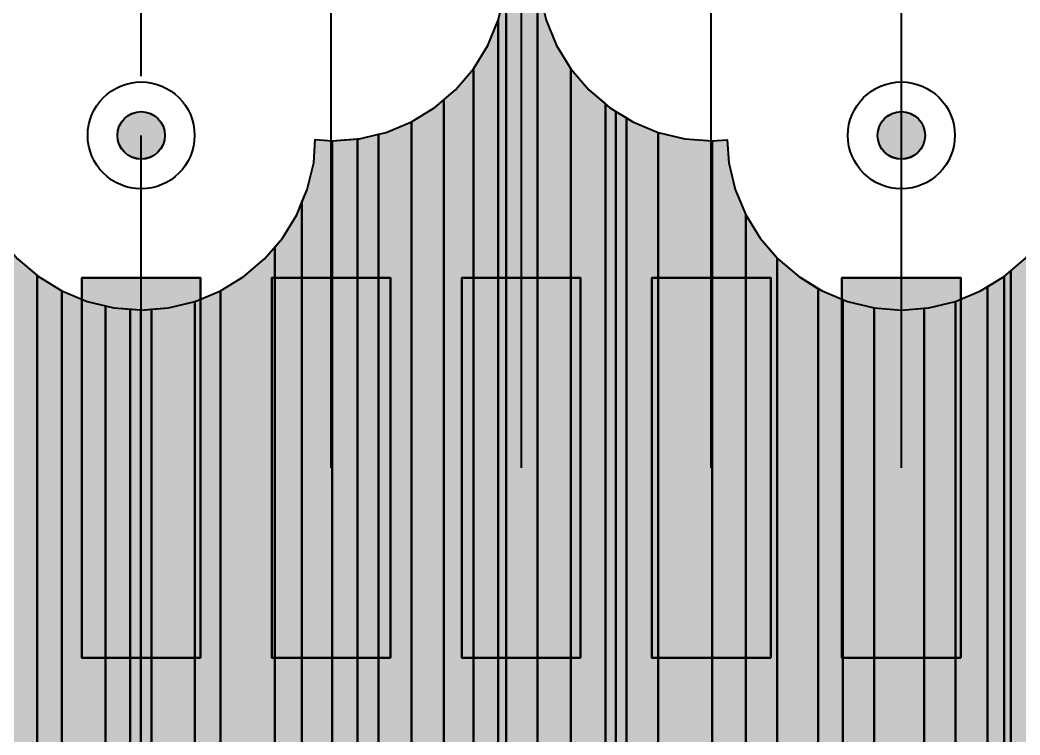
# Model space of a CAD drawing. Header units: millimetres. Extents: x 3.8 to 71.6, y 3.7 to 38.5.
# Drawn here: x 37.19 to 41.399, y 26.345 to 29.356 of the extents above; entities that cross this region are included whole.
import ezdxf

# ---------------------------------------------------------------- set-up
doc = ezdxf.new("R2010")
doc.units = ezdxf.units.MM
for name, color, linetype in [('bottom_copper', 7, 'Continuous'), ('bottom_silk', 7, 'Continuous'), ('drill_plated', 7, 'Continuous'), ('top_copper', 7, 'Continuous')]:
    doc.layers.add(name, color=color, linetype=linetype)

# ---------------------------------------------------------------- blocks, each defined once
blk = doc.blocks.new('Block28972')
at = {"layer": 'top_copper', "lineweight": 40}
blk.add_hatch(color=7, dxfattribs=at).paths.add_polyline_path([(0, 17.3825), (-0.0206, 17.4162), (-0.1181, 17.5304), (-0.1344, 17.5442), (-0.1344, 24.173), (-0.0749, 24.2238), (0, 24.3115), (0, 17.3825)], flags=0)
at = {"layer": 'top_copper', "color": 7, "lineweight": 40}
blk.add_lwpolyline([(0, 17.3825), (-0.0206, 17.4162), (-0.1181, 17.5304), (-0.1344, 17.5442), (-0.1344, 24.173), (-0.0749, 24.2238), (0, 24.3115), (0, 17.3825)], close=True, dxfattribs=at)
blk = doc.blocks.new('Block30658')
at = {"layer": 'top_copper', "lineweight": 40}
for points in [[(-0.1043, 11.4909), (-0.1474, 11.4943), (-0.1489, 11.4942), (-0.1489, 20.5282), (-0.1043, 20.5009), (-0.1043, 11.4909)], [(0.0294, 13.0198), (0, 12.9718), (-0.0575, 12.8331), (-0.0926, 12.6871), (-0.1043, 12.5374), (-0.1043, 20.5009), (-0.0772, 20.4843), (0.0294, 20.4401), (0.0294, 13.0198)], [(0.2566, 13.283), (0.1759, 13.2141), (0.0784, 13.0999), (0.0294, 13.0198), (0.0294, 20.4401), (0.1416, 20.4132), (0.2566, 20.4041), (0.2566, 13.283)], [(0.3975, 13.3773), (0.2901, 13.3116), (0.2566, 13.283), (0.2566, 20.4041), (0.3188, 20.409), (0.3264, 20.3124), (0.3533, 20.2002), (0.3975, 20.0936), (0.3975, 13.3773)], [(0.5293, 13.4361), (0.4182, 13.39), (0.3975, 13.3773), (0.3975, 20.0936), (0.4578, 19.9952), (0.5293, 19.9115), (0.5293, 13.4361)], [(0.7029, 13.4826), (0.5569, 13.4475), (0.5293, 13.4361), (0.5293, 19.9115), (0.5327, 19.9075), (0.6204, 19.8326), (0.7029, 19.782), (0.7029, 13.4826)], [(1.4848, 13.252), (1.4151, 13.3116), (1.4151, 19.7899), (1.4848, 19.8326), (1.4848, 13.252)], [(1.513, 13.2279), (1.4848, 13.252), (1.4848, 19.8326), (1.513, 19.8567), (1.513, 13.2279)], [(1.4151, 13.3116), (1.287, 13.39), (1.2798, 13.393), (1.2798, 19.7281), (1.3864, 19.7723), (1.4151, 19.7899), (1.4151, 13.3116)], [(0.8066, 13.4907), (0.7029, 13.4826), (0.7029, 19.782), (0.7188, 19.7723), (0.8066, 19.7359), (0.8066, 13.4907)], [(0.9376, 13.4877), (0.8526, 13.4943), (0.8066, 13.4907), (0.8066, 19.7359), (0.8254, 19.7281), (0.9376, 19.7012), (0.9376, 13.4877)], [(1.1483, 13.4475), (1.0023, 13.4826), (0.9376, 13.4877), (0.9376, 19.7012), (1.0526, 19.6921), (1.1483, 19.6997), (1.1483, 13.4475)], [(1.2798, 13.393), (1.1483, 13.4475), (1.1483, 19.6997), (1.1676, 19.7012), (1.2798, 19.7281), (1.2798, 13.393)]]:
    blk.add_hatch(color=7, dxfattribs=at).paths.add_polyline_path(points, flags=0)
at = {"layer": 'top_copper', "color": 7, "lineweight": 40}
for points in [[(-0.1043, 11.4909), (-0.1474, 11.4943), (-0.1489, 11.4942), (-0.1489, 20.5282), (-0.1043, 20.5009), (-0.1043, 11.4909)], [(0.0294, 13.0198), (0, 12.9718), (-0.0575, 12.8331), (-0.0926, 12.6871), (-0.1043, 12.5374), (-0.1043, 20.5009), (-0.0772, 20.4843), (0.0294, 20.4401), (0.0294, 13.0198)], [(0.2566, 13.283), (0.1759, 13.2141), (0.0784, 13.0999), (0.0294, 13.0198), (0.0294, 20.4401), (0.1416, 20.4132), (0.2566, 20.4041), (0.2566, 13.283)], [(0.3975, 13.3773), (0.2901, 13.3116), (0.2566, 13.283), (0.2566, 20.4041), (0.3188, 20.409), (0.3264, 20.3124), (0.3533, 20.2002), (0.3975, 20.0936), (0.3975, 13.3773)], [(0.5293, 13.4361), (0.4182, 13.39), (0.3975, 13.3773), (0.3975, 20.0936), (0.4578, 19.9952), (0.5293, 19.9115), (0.5293, 13.4361)], [(0.7029, 13.4826), (0.5569, 13.4475), (0.5293, 13.4361), (0.5293, 19.9115), (0.5327, 19.9075), (0.6204, 19.8326), (0.7029, 19.782), (0.7029, 13.4826)], [(1.4848, 13.252), (1.4151, 13.3116), (1.4151, 19.7899), (1.4848, 19.8326), (1.4848, 13.252)], [(1.513, 13.2279), (1.4848, 13.252), (1.4848, 19.8326), (1.513, 19.8567), (1.513, 13.2279)], [(1.4151, 13.3116), (1.287, 13.39), (1.2798, 13.393), (1.2798, 19.7281), (1.3864, 19.7723), (1.4151, 19.7899), (1.4151, 13.3116)], [(0.8066, 13.4907), (0.7029, 13.4826), (0.7029, 19.782), (0.7188, 19.7723), (0.8066, 19.7359), (0.8066, 13.4907)], [(0.9376, 13.4877), (0.8526, 13.4943), (0.8066, 13.4907), (0.8066, 19.7359), (0.8254, 19.7281), (0.9376, 19.7012), (0.9376, 13.4877)], [(1.1483, 13.4475), (1.0023, 13.4826), (0.9376, 13.4877), (0.9376, 19.7012), (1.0526, 19.6921), (1.1483, 19.6997), (1.1483, 13.4475)], [(1.2798, 13.393), (1.1483, 13.4475), (1.1483, 19.6997), (1.1676, 19.7012), (1.2798, 19.7281), (1.2798, 13.393)]]:
    blk.add_lwpolyline(points, close=True, dxfattribs=at)
blk = doc.blocks.new('Block32102')
at = {"layer": 'top_copper', "lineweight": 40}
for points in [[(0.6256, 13.3142), (0.5194, 13.4049), (0.4939, 13.4205), (0.4939, 25.1395), (0.6256, 25.0078), (0.6256, 13.3142)], [(0.4939, 13.4205), (0.4602, 13.4411), (0.4602, 21.0055), (0.4871, 21.1177), (0.4939, 21.2327), (0.4939, 13.4205)], [(0.7661, 13.136), (0.7311, 13.1932), (0.6336, 13.3074), (0.6256, 13.3142), (0.6256, 21.2327), (0.6347, 21.1177), (0.6616, 21.0055), (0.7058, 20.8989), (0.7661, 20.8005), (0.7661, 13.136)], [(0.4602, 13.4411), (0.3913, 13.4833), (0.3557, 13.4981), (0.3557, 20.8005), (0.416, 20.8989), (0.4602, 21.0055), (0.4602, 13.4411)], [(0.3557, 13.4981), (0.2526, 13.5408), (0.2317, 13.5458), (0.2317, 20.6709), (0.2808, 20.7128), (0.3557, 20.8005), (0.3557, 13.4981)], [(0.9109, 12.6307), (0.9021, 12.7804), (0.867, 12.9264), (0.8095, 13.0651), (0.7661, 13.136), (0.7661, 20.8005), (0.841, 20.7128), (0.9109, 20.6531), (0.9109, 12.6307)], [(0.2317, 13.5458), (0.1066, 13.5759), (0.0947, 13.5768), (0.0947, 20.5776), (0.1931, 20.6379), (0.2317, 20.6709), (0.2317, 13.5458)], [(0.9554, 11.5875), (0.9109, 11.584), (0.9109, 20.6531), (0.9287, 20.6379), (0.9554, 20.6215), (0.9554, 11.5875)], [(0.0947, 13.5768), (-0.0431, 13.5876), (-0.0446, 13.5875), (-0.0446, 20.5256), (-0.0119, 20.5334), (0.0947, 20.5776), (0.0947, 13.5768)]]:
    blk.add_hatch(color=7, dxfattribs=at).paths.add_polyline_path(points, flags=0)
at = {"layer": 'top_copper', "color": 7, "lineweight": 40}
for points in [[(0.6256, 13.3142), (0.5194, 13.4049), (0.4939, 13.4205), (0.4939, 25.1395), (0.6256, 25.0078), (0.6256, 13.3142)], [(0.4939, 13.4205), (0.4602, 13.4411), (0.4602, 21.0055), (0.4871, 21.1177), (0.4939, 21.2327), (0.4939, 13.4205)], [(0.7661, 13.136), (0.7311, 13.1932), (0.6336, 13.3074), (0.6256, 13.3142), (0.6256, 21.2327), (0.6347, 21.1177), (0.6616, 21.0055), (0.7058, 20.8989), (0.7661, 20.8005), (0.7661, 13.136)], [(0.4602, 13.4411), (0.3913, 13.4833), (0.3557, 13.4981), (0.3557, 20.8005), (0.416, 20.8989), (0.4602, 21.0055), (0.4602, 13.4411)], [(0.3557, 13.4981), (0.2526, 13.5408), (0.2317, 13.5458), (0.2317, 20.6709), (0.2808, 20.7128), (0.3557, 20.8005), (0.3557, 13.4981)], [(0.9109, 12.6307), (0.9021, 12.7804), (0.867, 12.9264), (0.8095, 13.0651), (0.7661, 13.136), (0.7661, 20.8005), (0.841, 20.7128), (0.9109, 20.6531), (0.9109, 12.6307)], [(0.2317, 13.5458), (0.1066, 13.5759), (0.0947, 13.5768), (0.0947, 20.5776), (0.1931, 20.6379), (0.2317, 20.6709), (0.2317, 13.5458)], [(0.9554, 11.5875), (0.9109, 11.584), (0.9109, 20.6531), (0.9287, 20.6379), (0.9554, 20.6215), (0.9554, 11.5875)], [(0.0947, 13.5768), (-0.0431, 13.5876), (-0.0446, 13.5875), (-0.0446, 20.5256), (-0.0119, 20.5334), (0.0947, 20.5776), (0.0947, 13.5768)]]:
    blk.add_lwpolyline(points, close=True, dxfattribs=at)
blk = doc.blocks.new('Block33282')
at = {"layer": 'top_copper', "lineweight": 40}
for points in [[(0.689, 17.7878), (0.5893, 17.7638), (0.5617, 17.7524), (0.5617, 24.462), (0.5843, 24.5165), (0.6112, 24.6287), (0.617, 24.7261), (0.689, 24.7204), (0.689, 17.7878)], [(0.7951, 17.8036), (0.7353, 17.7989), (0.689, 17.7878), (0.689, 24.7204), (0.7951, 24.7288), (0.7951, 17.8036)], [(0.8835, 17.8105), (0.7951, 17.8036), (0.7951, 24.7288), (0.804, 24.7295), (0.8835, 24.7486), (0.8835, 17.8105)], [(0.5617, 17.7524), (0.4506, 17.7063), (0.4475, 17.7044), (0.4475, 24.2737), (0.4798, 24.3115), (0.5401, 24.4099), (0.5617, 24.462), (0.5617, 17.7524)], [(0.4475, 17.7044), (0.3225, 17.6279), (0.2188, 17.5394), (0.2188, 24.0886), (0.3172, 24.1489), (0.4049, 24.2238), (0.4475, 24.2737), (0.4475, 17.7044)], [(0.2188, 17.5394), (0.2083, 17.5304), (0.1108, 17.4162), (0.1108, 24.0441), (0.1122, 24.0444), (0.2188, 24.0886), (0.2188, 17.5394)], [(0.1108, 17.4162), (0.0324, 17.2881), (-0.0251, 17.1494), (-0.0602, 17.0034), (-0.0719, 16.8537), (-0.0719, 24.0118), (0, 24.0175), (0.1108, 24.0441), (0.1108, 17.4162)], [(-0.0719, 15.8072), (-0.115, 15.8106), (-0.1165, 15.8105), (-0.1165, 24.0086), (-0.115, 24.0084), (-0.0719, 24.0118), (-0.0719, 15.8072)]]:
    blk.add_hatch(color=7, dxfattribs=at).paths.add_polyline_path(points, flags=0)
at = {"layer": 'top_copper', "color": 7, "lineweight": 40}
for points in [[(0.689, 17.7878), (0.5893, 17.7638), (0.5617, 17.7524), (0.5617, 24.462), (0.5843, 24.5165), (0.6112, 24.6287), (0.617, 24.7261), (0.689, 24.7204), (0.689, 17.7878)], [(0.7951, 17.8036), (0.7353, 17.7989), (0.689, 17.7878), (0.689, 24.7204), (0.7951, 24.7288), (0.7951, 17.8036)], [(0.8835, 17.8105), (0.7951, 17.8036), (0.7951, 24.7288), (0.804, 24.7295), (0.8835, 24.7486), (0.8835, 17.8105)], [(0.5617, 17.7524), (0.4506, 17.7063), (0.4475, 17.7044), (0.4475, 24.2737), (0.4798, 24.3115), (0.5401, 24.4099), (0.5617, 24.462), (0.5617, 17.7524)], [(0.4475, 17.7044), (0.3225, 17.6279), (0.2188, 17.5394), (0.2188, 24.0886), (0.3172, 24.1489), (0.4049, 24.2238), (0.4475, 24.2737), (0.4475, 17.7044)], [(0.2188, 17.5394), (0.2083, 17.5304), (0.1108, 17.4162), (0.1108, 24.0441), (0.1122, 24.0444), (0.2188, 24.0886), (0.2188, 17.5394)], [(0.1108, 17.4162), (0.0324, 17.2881), (-0.0251, 17.1494), (-0.0602, 17.0034), (-0.0719, 16.8537), (-0.0719, 24.0118), (0, 24.0175), (0.1108, 24.0441), (0.1108, 17.4162)], [(-0.0719, 15.8072), (-0.115, 15.8106), (-0.1165, 15.8105), (-0.1165, 24.0086), (-0.115, 24.0084), (-0.0719, 24.0118), (-0.0719, 15.8072)]]:
    blk.add_lwpolyline(points, close=True, dxfattribs=at)
blk = doc.blocks.new('Block34524')
at = {"layer": 'top_copper', "lineweight": 40}
for points in [[(0.5194, 17.6279), (0.3913, 17.7063), (0.3621, 17.7184), (0.3621, 24.3115), (0.437, 24.2238), (0.5194, 24.1534), (0.5194, 17.6279)], [(0.6231, 17.5394), (0.5194, 17.6279), (0.5194, 24.1534), (0.5247, 24.1489), (0.6231, 24.0886), (0.6231, 17.5394)], [(0.8072, 17.2919), (0.7311, 17.4162), (0.6336, 17.5304), (0.6231, 17.5394), (0.6231, 24.0886), (0.7297, 24.0444), (0.8072, 24.0258), (0.8072, 17.2919)], [(0.9109, 16.8537), (0.9021, 17.0034), (0.867, 17.1494), (0.8095, 17.2881), (0.8072, 17.2919), (0.8072, 24.0258), (0.8419, 24.0175), (0.9109, 24.0121), (0.9109, 16.8537)], [(0.9554, 15.8105), (0.9109, 15.807), (0.9109, 24.0121), (0.9554, 24.0086), (0.9554, 15.8105)]]:
    blk.add_hatch(color=7, dxfattribs=at).paths.add_polyline_path(points, flags=0)
at = {"layer": 'top_copper', "color": 7, "lineweight": 40}
for points in [[(0.5194, 17.6279), (0.3913, 17.7063), (0.3621, 17.7184), (0.3621, 24.3115), (0.437, 24.2238), (0.5194, 24.1534), (0.5194, 17.6279)], [(0.6231, 17.5394), (0.5194, 17.6279), (0.5194, 24.1534), (0.5247, 24.1489), (0.6231, 24.0886), (0.6231, 17.5394)], [(0.8072, 17.2919), (0.7311, 17.4162), (0.6336, 17.5304), (0.6231, 17.5394), (0.6231, 24.0886), (0.7297, 24.0444), (0.8072, 24.0258), (0.8072, 17.2919)], [(0.9109, 16.8537), (0.9021, 17.0034), (0.867, 17.1494), (0.8095, 17.2881), (0.8072, 17.2919), (0.8072, 24.0258), (0.8419, 24.0175), (0.9109, 24.0121), (0.9109, 16.8537)], [(0.9554, 15.8105), (0.9109, 15.807), (0.9109, 24.0121), (0.9554, 24.0086), (0.9554, 15.8105)]]:
    blk.add_lwpolyline(points, close=True, dxfattribs=at)

msp = doc.modelspace()

# ---------------------------------------------------------------- hatches: boundary and pattern name
at = {"layer": 'bottom_copper', "lineweight": 40}
for points in [[(37.7981, 28.8505), (37.7924, 28.8317), (37.7831, 28.8144), (37.7707, 28.7993), (37.7556, 28.7869), (37.7383, 28.7776), (37.7195, 28.7719), (37.7, 28.77), (37.6805, 28.7719), (37.6617, 28.7776), (37.6444, 28.7869), (37.6293, 28.7993), (37.6169, 28.8144), (37.6076, 28.8317), (37.6019, 28.8505), (37.6, 28.87), (37.6019, 28.8895), (37.6076, 28.9083), (37.6169, 28.9256), (37.6293, 28.9407), (37.6444, 28.9531), (37.6617, 28.9624), (37.6805, 28.9681), (37.7, 28.97), (37.7195, 28.9681), (37.7383, 28.9624), (37.7556, 28.9531), (37.7707, 28.9407), (37.7831, 28.9256), (37.7924, 28.9083), (37.7981, 28.8895), (37.8, 28.87), (37.7981, 28.8505)], [(40.9981, 28.8505), (40.9924, 28.8317), (40.9831, 28.8144), (40.9707, 28.7993), (40.9556, 28.7869), (40.9383, 28.7776), (40.9195, 28.7719), (40.9, 28.77), (40.8805, 28.7719), (40.8617, 28.7776), (40.8444, 28.7869), (40.8293, 28.7993), (40.8169, 28.8144), (40.8076, 28.8317), (40.8019, 28.8505), (40.8, 28.87), (40.8019, 28.8895), (40.8076, 28.9083), (40.8169, 28.9256), (40.8293, 28.9407), (40.8444, 28.9531), (40.8617, 28.9624), (40.8805, 28.9681), (40.9, 28.97), (40.9195, 28.9681), (40.9383, 28.9624), (40.9556, 28.9531), (40.9707, 28.9407), (40.9831, 28.9256), (40.9924, 28.9083), (40.9981, 28.8895), (41, 28.87), (40.9981, 28.8505)], [(37.95, 26.67), (37.45, 26.67), (37.45, 28.27), (37.95, 28.27), (37.95, 26.67)], [(38.75, 26.67), (38.25, 26.67), (38.25, 28.27), (38.75, 28.27), (38.75, 26.67)], [(39.55, 26.67), (39.05, 26.67), (39.05, 28.27), (39.55, 28.27), (39.55, 26.67)], [(40.35, 26.67), (39.85, 26.67), (39.85, 28.27), (40.35, 28.27), (40.35, 26.67)], [(41.15, 26.67), (40.65, 26.67), (40.65, 28.27), (41.15, 28.27), (41.15, 26.67)]]:
    msp.add_hatch(color=7, dxfattribs=at).paths.add_polyline_path(points, flags=0)
at = {"layer": 'drill_plated', "lineweight": 40}
for points in [[(37.7981, 28.8505), (37.7924, 28.8317), (37.7831, 28.8144), (37.7707, 28.7993), (37.7556, 28.7869), (37.7383, 28.7776), (37.7195, 28.7719), (37.7, 28.77), (37.6805, 28.7719), (37.6617, 28.7776), (37.6444, 28.7869), (37.6293, 28.7993), (37.6169, 28.8144), (37.6076, 28.8317), (37.6019, 28.8505), (37.6, 28.87), (37.6019, 28.8895), (37.6076, 28.9083), (37.6169, 28.9256), (37.6293, 28.9407), (37.6444, 28.9531), (37.6617, 28.9624), (37.6805, 28.9681), (37.7, 28.97), (37.7195, 28.9681), (37.7383, 28.9624), (37.7556, 28.9531), (37.7707, 28.9407), (37.7831, 28.9256), (37.7924, 28.9083), (37.7981, 28.8895), (37.8, 28.87), (37.7981, 28.8505)], [(40.9981, 28.8505), (40.9924, 28.8317), (40.9831, 28.8144), (40.9707, 28.7993), (40.9556, 28.7869), (40.9383, 28.7776), (40.9195, 28.7719), (40.9, 28.77), (40.8805, 28.7719), (40.8617, 28.7776), (40.8444, 28.7869), (40.8293, 28.7993), (40.8169, 28.8144), (40.8076, 28.8317), (40.8019, 28.8505), (40.8, 28.87), (40.8019, 28.8895), (40.8076, 28.9083), (40.8169, 28.9256), (40.8293, 28.9407), (40.8444, 28.9531), (40.8617, 28.9624), (40.8805, 28.9681), (40.9, 28.97), (40.9195, 28.9681), (40.9383, 28.9624), (40.9556, 28.9531), (40.9707, 28.9407), (40.9831, 28.9256), (40.9924, 28.9083), (40.9981, 28.8895), (41, 28.87), (40.9981, 28.8505)]]:
    msp.add_hatch(color=7, dxfattribs=at).paths.add_polyline_path(points, flags=0)
at = {"layer": 'top_copper', "lineweight": 40}
for points in [[(37.7981, 28.8505), (37.7924, 28.8317), (37.7831, 28.8144), (37.7707, 28.7993), (37.7556, 28.7869), (37.7383, 28.7776), (37.7195, 28.7719), (37.7, 28.77), (37.6805, 28.7719), (37.6617, 28.7776), (37.6444, 28.7869), (37.6293, 28.7993), (37.6169, 28.8144), (37.6076, 28.8317), (37.6019, 28.8505), (37.6, 28.87), (37.6019, 28.8895), (37.6076, 28.9083), (37.6169, 28.9256), (37.6293, 28.9407), (37.6444, 28.9531), (37.6617, 28.9624), (37.6805, 28.9681), (37.7, 28.97), (37.7195, 28.9681), (37.7383, 28.9624), (37.7556, 28.9531), (37.7707, 28.9407), (37.7831, 28.9256), (37.7924, 28.9083), (37.7981, 28.8895), (37.8, 28.87), (37.7981, 28.8505)], [(40.9981, 28.8505), (40.9924, 28.8317), (40.9831, 28.8144), (40.9707, 28.7993), (40.9556, 28.7869), (40.9383, 28.7776), (40.9195, 28.7719), (40.9, 28.77), (40.8805, 28.7719), (40.8617, 28.7776), (40.8444, 28.7869), (40.8293, 28.7993), (40.8169, 28.8144), (40.8076, 28.8317), (40.8019, 28.8505), (40.8, 28.87), (40.8019, 28.8895), (40.8076, 28.9083), (40.8169, 28.9256), (40.8293, 28.9407), (40.8444, 28.9531), (40.8617, 28.9624), (40.8805, 28.9681), (40.9, 28.97), (40.9195, 28.9681), (40.9383, 28.9624), (40.9556, 28.9531), (40.9707, 28.9407), (40.9831, 28.9256), (40.9924, 28.9083), (40.9981, 28.8895), (41, 28.87), (40.9981, 28.8505)]]:
    msp.add_hatch(color=7, dxfattribs=at).paths.add_polyline_path(points, flags=0)

# ---------------------------------------------------------------- linework, layer by layer
at = {"layer": 'bottom_copper', "color": 7, "lineweight": 40}
for p, q in [((39.3, 31.77), (39.3, 27.47)), ((38.5, 27.47), (38.5, 29.578)), ((40.1, 27.47), (40.1, 29.578)), ((37.7, 27.47), (37.7, 28.87)), ((40.9, 27.47), (40.9, 28.87)), ((37.95, 28.27), (37.45, 28.27)), ((37.45, 28.27), (37.45, 26.67)), ((37.95, 26.67), (37.95, 28.27)), ((38.75, 28.27), (38.25, 28.27)), ((38.25, 28.27), (38.25, 26.67)), ((38.75, 26.67), (38.75, 28.27)), ((39.55, 28.27), (39.05, 28.27)), ((39.05, 28.27), (39.05, 26.67)), ((39.55, 26.67), (39.55, 28.27)), ((40.35, 28.27), (39.85, 28.27)), ((39.85, 28.27), (39.85, 26.67)), ((40.35, 26.67), (40.35, 28.27)), ((41.15, 28.27), (40.65, 28.27)), ((40.65, 28.27), (40.65, 26.67)), ((41.15, 26.67), (41.15, 28.27)), ((37.45, 26.67), (37.95, 26.67)), ((38.25, 26.67), (38.75, 26.67)), ((39.05, 26.67), (39.55, 26.67)), ((39.85, 26.67), (40.35, 26.67)), ((40.65, 26.67), (41.15, 26.67))]:
    msp.add_line(p, q, dxfattribs=at)
for points in [[(37.7981, 28.8505), (37.7924, 28.8317), (37.7831, 28.8144), (37.7707, 28.7993), (37.7556, 28.7869), (37.7383, 28.7776), (37.7195, 28.7719), (37.7, 28.77), (37.6805, 28.7719), (37.6617, 28.7776), (37.6444, 28.7869), (37.6293, 28.7993), (37.6169, 28.8144), (37.6076, 28.8317), (37.6019, 28.8505), (37.6, 28.87), (37.6019, 28.8895), (37.6076, 28.9083), (37.6169, 28.9256), (37.6293, 28.9407), (37.6444, 28.9531), (37.6617, 28.9624), (37.6805, 28.9681), (37.7, 28.97), (37.7195, 28.9681), (37.7383, 28.9624), (37.7556, 28.9531), (37.7707, 28.9407), (37.7831, 28.9256), (37.7924, 28.9083), (37.7981, 28.8895), (37.8, 28.87), (37.7981, 28.8505)], [(40.9981, 28.8505), (40.9924, 28.8317), (40.9831, 28.8144), (40.9707, 28.7993), (40.9556, 28.7869), (40.9383, 28.7776), (40.9195, 28.7719), (40.9, 28.77), (40.8805, 28.7719), (40.8617, 28.7776), (40.8444, 28.7869), (40.8293, 28.7993), (40.8169, 28.8144), (40.8076, 28.8317), (40.8019, 28.8505), (40.8, 28.87), (40.8019, 28.8895), (40.8076, 28.9083), (40.8169, 28.9256), (40.8293, 28.9407), (40.8444, 28.9531), (40.8617, 28.9624), (40.8805, 28.9681), (40.9, 28.97), (40.9195, 28.9681), (40.9383, 28.9624), (40.9556, 28.9531), (40.9707, 28.9407), (40.9831, 28.9256), (40.9924, 28.9083), (40.9981, 28.8895), (41, 28.87), (40.9981, 28.8505)], [(37.95, 26.67), (37.45, 26.67), (37.45, 28.27), (37.95, 28.27), (37.95, 26.67)], [(38.75, 26.67), (38.25, 26.67), (38.25, 28.27), (38.75, 28.27), (38.75, 26.67)], [(39.55, 26.67), (39.05, 26.67), (39.05, 28.27), (39.55, 28.27), (39.55, 26.67)], [(40.35, 26.67), (39.85, 26.67), (39.85, 28.27), (40.35, 28.27), (40.35, 26.67)], [(41.15, 26.67), (40.65, 26.67), (40.65, 28.27), (41.15, 28.27), (41.15, 26.67)]]:
    msp.add_lwpolyline(points, close=True, dxfattribs=at)
for centre, major_axis in [((37.7, 28.87), (0.225, 0)), ((40.9, 28.87), (0.225, 0)), ((37.7, 28.87), (0.1, 0)), ((40.9, 28.87), (0.1, 0))]:
    msp.add_ellipse(centre, major_axis=major_axis, ratio=1, dxfattribs=at)
at = {"layer": 'bottom_silk', "color": 7, "lineweight": 40}
msp.add_line((37.7, 29.12), (37.7, 30.12), dxfattribs=at)
at = {"layer": 'drill_plated', "color": 7, "lineweight": 40}
for points in [[(37.7981, 28.8505), (37.7924, 28.8317), (37.7831, 28.8144), (37.7707, 28.7993), (37.7556, 28.7869), (37.7383, 28.7776), (37.7195, 28.7719), (37.7, 28.77), (37.6805, 28.7719), (37.6617, 28.7776), (37.6444, 28.7869), (37.6293, 28.7993), (37.6169, 28.8144), (37.6076, 28.8317), (37.6019, 28.8505), (37.6, 28.87), (37.6019, 28.8895), (37.6076, 28.9083), (37.6169, 28.9256), (37.6293, 28.9407), (37.6444, 28.9531), (37.6617, 28.9624), (37.6805, 28.9681), (37.7, 28.97), (37.7195, 28.9681), (37.7383, 28.9624), (37.7556, 28.9531), (37.7707, 28.9407), (37.7831, 28.9256), (37.7924, 28.9083), (37.7981, 28.8895), (37.8, 28.87), (37.7981, 28.8505)], [(40.9981, 28.8505), (40.9924, 28.8317), (40.9831, 28.8144), (40.9707, 28.7993), (40.9556, 28.7869), (40.9383, 28.7776), (40.9195, 28.7719), (40.9, 28.77), (40.8805, 28.7719), (40.8617, 28.7776), (40.8444, 28.7869), (40.8293, 28.7993), (40.8169, 28.8144), (40.8076, 28.8317), (40.8019, 28.8505), (40.8, 28.87), (40.8019, 28.8895), (40.8076, 28.9083), (40.8169, 28.9256), (40.8293, 28.9407), (40.8444, 28.9531), (40.8617, 28.9624), (40.8805, 28.9681), (40.9, 28.97), (40.9195, 28.9681), (40.9383, 28.9624), (40.9556, 28.9531), (40.9707, 28.9407), (40.9831, 28.9256), (40.9924, 28.9083), (40.9981, 28.8895), (41, 28.87), (40.9981, 28.8505)]]:
    msp.add_lwpolyline(points, close=True, dxfattribs=at)
for centre in [(37.7, 28.87), (40.9, 28.87)]:
    msp.add_ellipse(centre, major_axis=(0.1, 0), ratio=1, dxfattribs=at)
at = {"layer": 'top_copper', "color": 7, "lineweight": 40}
for p, q in [((40.9, 28.87), (40.9, 32.1376)), ((39.2033, 29.3548), (39.2302, 29.467)), ((39.3778, 29.467), (39.4047, 29.3548)), ((39.1591, 29.2482), (39.2033, 29.3548)), ((39.4047, 29.3548), (39.4489, 29.2482)), ((39.0988, 29.1498), (39.1591, 29.2482)), ((39.4489, 29.2482), (39.5092, 29.1498)), ((39.0239, 29.0621), (39.0988, 29.1498)), ((39.5092, 29.1498), (39.5841, 29.0621)), ((38.9362, 28.9872), (39.0239, 29.0621)), ((39.5841, 29.0621), (39.6718, 28.9872)), ((38.8378, 28.9269), (38.9362, 28.9872)), ((39.6718, 28.9872), (39.6985, 28.9708)), ((39.6985, 19.9368), (39.6985, 28.9708)), ((39.6985, 28.9708), (39.7702, 28.9269)), ((39.6985, 28.9708), (39.6985, 19.9368)), ((38.7312, 28.8827), (38.8378, 28.9269)), ((39.7702, 28.9269), (39.8768, 28.8827)), ((38.6985, 28.8749), (38.7312, 28.8827)), ((39.8768, 28.8827), (39.989, 28.8558)), ((38.4262, 28.755), (38.432, 28.8524)), ((38.432, 28.8524), (38.504, 28.8467)), ((38.504, 28.8467), (38.619, 28.8558)), ((38.619, 28.8558), (38.6985, 28.8749)), ((38.6985, 21.9368), (38.6985, 28.8749)), ((38.6985, 28.8749), (38.6985, 21.9368)), ((39.989, 28.8558), (40.104, 28.8467)), ((40.104, 28.8467), (40.1662, 28.8516)), ((40.1662, 28.8516), (40.1738, 28.755)), ((38.3993, 28.6428), (38.4262, 28.755)), ((40.1738, 28.755), (40.2007, 28.6428)), ((38.3551, 28.5362), (38.3993, 28.6428)), ((40.2007, 28.6428), (40.2449, 28.5362)), ((38.2948, 28.4378), (38.3551, 28.5362)), ((40.2449, 28.5362), (40.3052, 28.4378)), ((38.2199, 28.3501), (38.2948, 28.4378)), ((40.3052, 28.4378), (40.3801, 28.3501)), ((37.1801, 28.3501), (37.2678, 28.2752)), ((38.1322, 28.2752), (38.2199, 28.3501)), ((40.3801, 28.3501), (40.4678, 28.2752)), ((41.3604, 28.2993), (41.4199, 28.3501)), ((41.3322, 28.2752), (41.3604, 28.2993)), ((41.3604, 21.6705), (41.3604, 28.2993)), ((41.3604, 28.2993), (41.3604, 21.6705)), ((37.2678, 28.2752), (37.3662, 28.2149)), ((38.0338, 28.2149), (38.1322, 28.2752)), ((40.4678, 28.2752), (40.5662, 28.2149)), ((41.2338, 28.2149), (41.3322, 28.2752)), ((37.3662, 28.2149), (37.4728, 28.1707)), ((37.9272, 28.1707), (38.0338, 28.2149)), ((40.5662, 28.2149), (40.6728, 28.1707)), ((41.1272, 28.1707), (41.2338, 28.2149)), ((37.4728, 28.1707), (37.585, 28.1438)), ((37.815, 28.1438), (37.9272, 28.1707)), ((40.6728, 28.1707), (40.785, 28.1438)), ((41.015, 28.1438), (41.1272, 28.1707)), ((37.585, 28.1438), (37.6985, 28.1349)), ((37.6985, 19.9368), (37.6985, 28.1349)), ((37.6985, 28.1349), (37.7, 28.1347)), ((37.6985, 28.1349), (37.6985, 19.9368)), ((37.7, 28.1347), (37.815, 28.1438)), ((40.785, 28.1438), (40.9, 28.1347)), ((40.9, 28.1347), (41.015, 28.1438))]:
    msp.add_line(p, q, dxfattribs=at)
for points in [[(37.7981, 28.8505), (37.7924, 28.8317), (37.7831, 28.8144), (37.7707, 28.7993), (37.7556, 28.7869), (37.7383, 28.7776), (37.7195, 28.7719), (37.7, 28.77), (37.6805, 28.7719), (37.6617, 28.7776), (37.6444, 28.7869), (37.6293, 28.7993), (37.6169, 28.8144), (37.6076, 28.8317), (37.6019, 28.8505), (37.6, 28.87), (37.6019, 28.8895), (37.6076, 28.9083), (37.6169, 28.9256), (37.6293, 28.9407), (37.6444, 28.9531), (37.6617, 28.9624), (37.6805, 28.9681), (37.7, 28.97), (37.7195, 28.9681), (37.7383, 28.9624), (37.7556, 28.9531), (37.7707, 28.9407), (37.7831, 28.9256), (37.7924, 28.9083), (37.7981, 28.8895), (37.8, 28.87), (37.7981, 28.8505)], [(40.9981, 28.8505), (40.9924, 28.8317), (40.9831, 28.8144), (40.9707, 28.7993), (40.9556, 28.7869), (40.9383, 28.7776), (40.9195, 28.7719), (40.9, 28.77), (40.8805, 28.7719), (40.8617, 28.7776), (40.8444, 28.7869), (40.8293, 28.7993), (40.8169, 28.8144), (40.8076, 28.8317), (40.8019, 28.8505), (40.8, 28.87), (40.8019, 28.8895), (40.8076, 28.9083), (40.8169, 28.9256), (40.8293, 28.9407), (40.8444, 28.9531), (40.8617, 28.9624), (40.8805, 28.9681), (40.9, 28.97), (40.9195, 28.9681), (40.9383, 28.9624), (40.9556, 28.9531), (40.9707, 28.9407), (40.9831, 28.9256), (40.9924, 28.9083), (40.9981, 28.8895), (41, 28.87), (40.9981, 28.8505)]]:
    msp.add_lwpolyline(points, close=True, dxfattribs=at)
for centre, major_axis in [((37.7, 28.87), (0.225, 0)), ((40.9, 28.87), (0.225, 0)), ((37.7, 28.87), (0.1, 0)), ((40.9, 28.87), (0.1, 0))]:
    msp.add_ellipse(centre, major_axis=major_axis, ratio=1, dxfattribs=at)

# ---------------------------------------------------------------- block references
at = {"layer": 'top_copper'}
for name, p in [('Block28972', (41.4948, 4.1263)), ('Block32102', (38.7431, 8.3493)), ('Block30658', (39.8474, 8.4426)), ('Block34524', (36.7431, 4.1263)), ('Block33282', (37.815, 4.1263))]:
    msp.add_blockref(name, p, dxfattribs=at)

doc.saveas('drawing.dxf')
